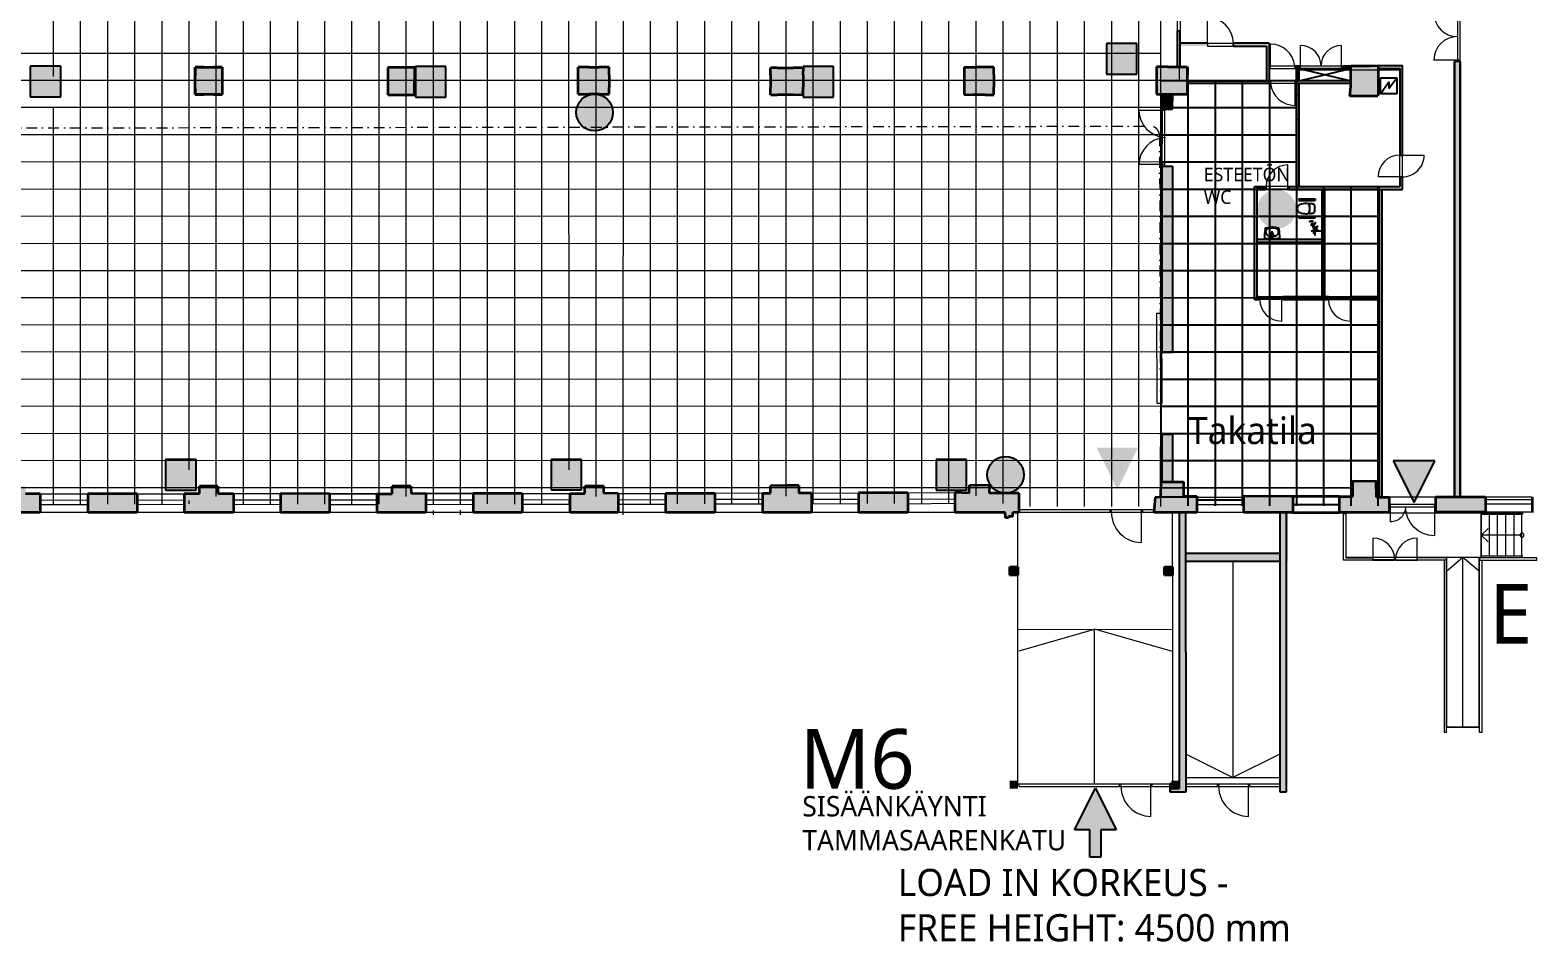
# Model space of a CAD drawing. Header units: millimetres. Extents: x -2569 to 735611, y -420503 to 265310.
# Drawn here: x 97958 to 153488, y -4399 to 29187 of the extents above; entities that cross this region are included whole.
import ezdxf

# ---------------------------------------------------------------- set-up
doc = ezdxf.new("R2010")
doc.units = ezdxf.units.MM
doc.linetypes.add('DASHDOT', pattern=[10, 5, -2.5, 0, -2.5])
for name, color, linetype, lineweight in [('02 dashed', 7, 'DASHDOT', 13), ('02 IKKUNAT', 130, 'Continuous', 13), ('02 KAIDE', 6, 'Continuous', 13), ('02 KANTAVA', 24, 'Continuous', 35), ('02 KANTAVA _väri', 2, 'Continuous', 35), ('02 OVET', 5, 'Continuous', 13), ('02 RAMPPI', 140, 'Continuous', 13), ('02 RAPUT_HISSI', 1, 'Continuous', 5), ('02 SEINALINJA', 151, 'Continuous', 13), ('02 VÄLISEINÄ', 21, 'Continuous', 25), ('02 VÄLISEINÄ _väri', 21, 'Continuous', 25), ('03 Rappukirjain', 7, 'Continuous', 18), ('03 Rappukirjain Tapahtumatila', 1, 'Continuous', 18), ('08 vesipiste', 4, 'Continuous', 9)]:
    doc.layers.add(name, color=color, linetype=linetype, lineweight=lineweight)
doc.layers.add('02 Ruudukko eheä', color=7, linetype='Continuous', lineweight=9, true_color=0x7c7887)
for name, color, linetype in [('02 Ruudukko vaalea', 253, 'Continuous'), ('02 SANITEETTIKALUSTEET', 7, 'Continuous'), ('02 TEKNIIKKA', 1, 'Continuous'), ('03 TEKSTIT', 7, 'Continuous'), ('05 palosammuttimet', 240, 'Continuous'), ('05 Poistumistie', 72, 'Continuous'), ('06 sähkökeskus', 152, 'Continuous'), ('07 tavarat', 40, 'Continuous')]:
    doc.layers.add(name, color=color, linetype=linetype)
doc.styles.get("Standard").update_dxf_attribs({"font": ''})
doc.styles.get('Standard').set_extended_font_data('Roboto')

# ---------------------------------------------------------------- blocks, each defined once
blk = doc.blocks.new('ruudukko')
at = {"layer": '02 Ruudukko eheä'}
for p, q in [((104610, 12615), (104610, 36688)), ((111610, 12616), (111610, 36952)), ((112610, 12337), (112615, 36952)), ((113610, 12342), (113610, 36952)), ((114610, 12344), (114610, 36952)), ((115610, 12343), (115610, 36951)), ((116610, 12343), (116608, 36951)), ((117610, 13600), (117608, 36951)), ((125610, 12632), (125610, 36949)), ((126610, 12362), (126610, 36949)), ((127610, 12363), (127610, 36949)), ((128610, 12367), (128610, 36948)), ((129610, 12366), (129610, 36948)), ((130610, 12368), (130610, 36948)), ((131610, 12376), (131610, 36948)), ((132610, 12650), (132610, 36947)), ((133610, 12358), (133610, 36947)), ((134610, 12247), (134610, 36947)), ((135610, 12247), (135610, 36947)), ((136610, 12246), (136610, 36946)), ((137610, 12246), (137610, 36946)), ((138610, 12256), (138610, 36884)), ((139421, 12246), (139421, 36946)), ((98610, 28088), (98610, 36597)), ((99610, 12334), (99610, 36598)), ((100610, 12333), (100610, 36598)), ((101610, 12336), (101610, 36599)), ((102610, 12336), (102610, 36600)), ((103610, 13599), (103610, 36600)), ((105610, 12345), (105610, 34745)), ((106610, 12341), (106610, 34745)), ((107610, 12339), (107610, 34745)), ((108610, 12339), (108610, 34746)), ((109610, 12339), (109610, 34746)), ((110610, 12339), (110610, 34746)), ((118610, 12623), (118610, 34951)), ((119610, 11941), (119614, 34951)), ((120610, 12347), (120615, 34950)), ((121610, 12350), (121610, 34950)), ((122610, 12349), (122610, 34950)), ((123610, 12349), (123610, 30310)), ((124610, 12349), (124610, 30353)), ((84927, 28958), (139421, 28946)), ((144421, 24035), (144421, 28329)), ((84939, 27959), (139421, 27959)), ((21610, 26958), (139421, 26958)), ((98610, 12337), (98610, 26963)), ((21610, 25958), (139421, 25958)), ((90865, 25957), (139457, 25946)), ((21610, 24974), (139454, 24946)), ((21610, 23974), (139451, 23946)), ((21610, 22974), (139448, 22946)), ((21610, 21974), (139444, 21946)), ((21610, 20946), (139441, 20946)), ((21610, 19946), (139438, 19946)), ((33888, 18971), (139434, 18946)), ((33889, 17971), (139431, 17946)), ((33890, 16971), (139421, 16946)), ((33891, 15971), (139425, 15946)), ((33892, 14971), (139421, 14946)), ((33892, 13971), (139421, 13946)), ((33888, 12971), (139415, 12946)), ((103610, 12346), (103610, 12474)), ((117610, 12343), (117610, 12475)), ((112610, 11941), (112610, 12107)), ((113610, 11941), (113610, 12112))]:
    blk.add_line(p, q, dxfattribs=at)
for points in [[(143319, 28329), (143319, 27929), (140250, 27929), (140114, 27929), (140114, 28452)], [(144419, 28329), (144419, 24035), (148226, 24035), (148226, 28329), (144419, 28329)]]:
    blk.add_lwpolyline(points, dxfattribs=at)
at = {"layer": '02 Ruudukko vaalea'}
for p, q in [((139418, 27946), (144421, 27945)), ((140114, 27946), (143319, 27945)), ((140421, 27929), (140421, 27946)), ((140421, 27929), (140421, 12276)), ((141421, 27929), (141421, 27945)), ((141421, 27929), (141421, 12276)), ((142421, 27929), (142421, 27945)), ((142421, 27929), (142421, 12276)), ((143421, 27929), (143421, 12276)), ((144419, 27945), (144421, 27945)), ((144421, 27929), (144421, 12276)), ((139418, 26946), (144421, 26945)), ((144419, 26945), (144421, 26945)), ((139418, 25946), (144421, 25945)), ((144419, 25945), (144421, 25945)), ((139418, 24946), (144421, 24945)), ((144419, 24945), (144421, 24945)), ((139417, 23946), (147469, 23944)), ((145421, 24035), (145421, 12276)), ((146421, 24035), (146421, 12276)), ((147421, 24035), (147421, 12276)), ((139417, 22946), (147469, 22944)), ((139417, 21946), (147469, 21944)), ((139417, 20946), (147469, 20944)), ((139416, 19946), (147469, 19944)), ((139416, 18946), (147469, 18944)), ((139416, 17946), (147469, 17944)), ((139416, 16946), (147469, 16944)), ((139415, 15946), (147469, 15944)), ((139415, 14946), (147469, 14944)), ((139415, 13946), (147469, 13944)), ((139415, 12946), (146489, 12944))]:
    blk.add_line(p, q, dxfattribs=at)
blk.add_lwpolyline([(139462, 27437), (139414, 12603), (140754, 12603), (140754, 12495), (142464, 12495), (142464, 12631), (144290, 12615), (144290, 12322), (146000, 12329), (146000, 12615), (146489, 12615), (146489, 13184), (147469, 13183), (147469, 24035)], dxfattribs=at)

msp = doc.modelspace()

# ---------------------------------------------------------------- hatches: boundary and pattern name
at = {"layer": '02 KANTAVA _väri'}
for points in [[(105037, 27818), (104036, 27818), (104036, 26818), (105036, 26818)], [(112132, 27812), (111142, 27813), (111139, 26807), (112128, 26808)], [(133477, 27825), (132781, 27821), (132387, 27821), (132384, 27551), (132380, 27091), (132377, 26811), (132781, 26809), (133161, 26807), (133477, 26806), (133477, 27093), (133477, 27553)], [(139883, 27839), (139472, 27839), (139471, 26824), (140614, 26824), (140614, 27839)]]:
    msp.add_hatch(color=256, dxfattribs=at).paths.add_polyline_path(points)
h = msp.add_hatch(color=256, dxfattribs=at)
h.paths.add_polyline_path([(126451, 27541), (126455, 27803), (126090, 27803), (125496, 27803), (125247, 27803), (125247, 27539), (125247, 27079), (125247, 26808), (125496, 26809), (126090, 26810), (126441, 26811), (126445, 27081)])
h.paths.add_polyline_path([(119299, 27529), (119299, 27827), (118934, 27827), (118554, 27827), (118150, 27827), (118150, 27528), (118150, 27068), (118150, 26832), (118554, 26831), (118934, 26830), (119301, 26829), (119300, 27069)])
h = msp.add_hatch(color=256, dxfattribs=at)
h.dxf.hatch_style = 1
h.paths.add_polyline_path([(147634, 27879), (147349, 27876), (146899, 27872), (146629, 27870), (146629, 27106), (146599, 26757), (147627, 26759), (147642, 26824), (147634, 26946)])
h = msp.add_hatch(color=256, dxfattribs=at)
h.paths.add_polyline_path([(101901, 12108), (100078, 12104), (100078, 11415), (101901, 11415)])
h.paths.add_polyline_path([(98331, 12110), (97791, 12104), (97795, 12385), (97098, 12377), (97096, 12103), (96533, 12103), (96533, 11415), (98331, 11415)])
h.paths.add_polyline_path([(94793, 12103), (93002, 12106), (93002, 11414), (94793, 11414)])
h.paths.add_polyline_path([(91255, 12103), (90699, 12109), (90690, 12385), (90004, 12379), (90010, 12101), (89454, 12101), (89454, 11414), (91255, 11414)])
h.paths.add_polyline_path([(87704, 12101), (85891, 12102), (85891, 11414), (87704, 11414)])
h.paths.add_polyline_path([(84151, 12099), (83809, 12105), (83813, 12378), (82682, 12364), (82682, 12118), (82385, 12105), (82385, 11414), (83232, 11414), (84151, 11414)])
h.paths.add_polyline_path([(80635, 12105), (78825, 12111), (78825, 11413), (80635, 11413)])
h.paths.add_polyline_path([(76490, 12376), (75807, 12367), (75794, 12130), (75252, 12123), (75252, 11413), (77072, 11413), (77072, 12108), (76508, 12109)])
h = msp.add_hatch(color=256, dxfattribs=at)
h.paths.add_polyline_path([(134390, 11994), (134393, 12130), (133318, 12130), (133329, 12411), (132573, 12424), (132566, 12130), (132033, 12151), (132033, 11415), (133897, 11415), (133902, 11279), (133902, 11216), (134019, 11216), (134019, 11276), (134169, 11276), (134169, 11415), (134390, 11415)])
h.paths.add_polyline_path([(140962, 12018), (140462, 12018), (140462, 12548), (139626, 12548), (139622, 11990), (139418, 11981), (139375, 11414), (140962, 11413)])
h.paths.add_polyline_path([(105453, 12117), (104876, 12120), (104876, 12387), (104196, 12386), (104198, 12118), (103637, 12118), (103637, 11415), (105453, 11415)])
h.paths.add_polyline_path([(108994, 12110), (107182, 12112), (107182, 11415), (108994, 11415)])
h.paths.add_polyline_path([(112542, 12109), (111997, 12122), (111994, 12389), (111302, 12388), (111303, 12109), (110736, 12109), (110736, 11416), (112542, 11416)])
h.paths.add_polyline_path([(116092, 12115), (114289, 12116), (114289, 11416), (116092, 11416)])
h.paths.add_polyline_path([(119629, 12115), (119095, 12127), (119089, 12400), (118400, 12392), (118398, 12123), (117844, 12123), (117844, 11416), (119629, 11416)])
h.paths.add_polyline_path([(123191, 12121), (121380, 12123), (121380, 11416), (123191, 11416)])
h.paths.add_polyline_path([(126759, 12135), (126291, 12132), (126293, 12411), (125853, 12409), (125238, 12395), (125243, 12124), (124948, 12124), (124948, 11416), (125849, 11417), (126759, 11416)])
h.paths.add_polyline_path([(130307, 12137), (128484, 12139), (128484, 11416), (130307, 11416)])
h = msp.add_hatch(color=256, dxfattribs=at)
h.dxf.hatch_style = 1
h.paths.add_polyline_path([(147560, 12557), (146697, 12571), (146697, 12002), (146208, 12002), (146208, 11418), (148042, 11418), (148042, 11982), (147573, 11982)])
h = msp.add_hatch(color=256, dxfattribs=at)
h.dxf.hatch_style = 1
h.paths.add_polyline_path([(144491, 12006), (142672, 12018), (142672, 11415), (144498, 11416), (144498, 11716), (144491, 11710)])
h = msp.add_hatch(color=256, dxfattribs=at)
h.dxf.hatch_style = 1
h.paths.add_polyline_path([(151595, 11983), (150658, 11980), (150658, 11978), (150452, 11978), (150452, 11979), (149755, 11977), (149755, 11425), (151595, 11425)])
h = msp.add_hatch(color=256, dxfattribs=at)
h.dxf.hatch_style = 1
h.paths.add_polyline_path([(134361, 9415), (134061, 9415), (134061, 9115), (134361, 9115)])
h = msp.add_hatch(color=256, dxfattribs=at)
h.dxf.hatch_style = 1
h.paths.add_polyline_path([(140064, 9415), (139764, 9415), (139764, 9115), (140064, 9115)])
h = msp.add_hatch(color=256, dxfattribs=at)
h.dxf.hatch_style = 1
h.paths.add_polyline_path([(134361, 1545), (134061, 1545), (134061, 1245), (134361, 1245)])
h = msp.add_hatch(color=256, dxfattribs=at)
h.dxf.hatch_style = 1
h.paths.add_polyline_path([(140312, 1545), (140012, 1545), (140012, 1245), (140312, 1245)])
at = {"layer": '02 VÄLISEINÄ _väri'}
h = msp.add_hatch(color=256, dxfattribs=at)
h.dxf.hatch_style = 1
h.paths.add_polyline_path([(140346, 29166), (140246, 29166), (140246, 27839), (140346, 27839)])
h = msp.add_hatch(color=256, dxfattribs=at)
h.dxf.hatch_style = 1
h.paths.add_polyline_path([(141347, 28705), (140346, 28705), (140346, 28598), (141347, 28598)])
h = msp.add_hatch(color=256, dxfattribs=at)
h.dxf.hatch_style = 1
h.paths.add_polyline_path([(143295, 28705), (142303, 28705), (142303, 28598), (143295, 28598)])
h.paths.add_polyline_path([(143295, 28705), (143295, 28598), (143528, 28598), (143528, 27316), (143628, 27316), (143628, 28705)])
h = msp.add_hatch(color=256, dxfattribs=at)
h.dxf.hatch_style = 1
h.paths.add_polyline_path([(144628, 27316), (144628, 27316), (144728, 27316), (144728, 27316)])
h.paths.add_polyline_path([(144627, 27870), (144627, 27316), (144728, 27316), (144728, 27870)])
h = msp.add_hatch(color=256, dxfattribs=at)
h.dxf.hatch_style = 1
h.paths.add_polyline_path([(146338, 27770), (146338, 27870), (146629, 27870), (146629, 27770)])
h = msp.add_hatch(color=256, dxfattribs=at)
h.dxf.hatch_style = 1
h.paths.add_polyline_path([(148534, 27878), (147635, 27878), (147634, 27779), (148434, 27779), (148434, 24583), (148534, 24583), (148534, 25735)])
h = msp.add_hatch(color=256, dxfattribs=at)
h.dxf.hatch_style = 1
h.paths.add_polyline_path([(150658, 28034), (150452, 28034), (150452, 11980), (150658, 11980)])
h = msp.add_hatch(color=256, dxfattribs=at)
h.dxf.hatch_style = 1
h.paths.add_polyline_path([(143458, 27316), (142458, 27316), (142458, 27216), (143458, 27216)])
h.paths.add_polyline_path([(142458, 27316), (141458, 27316), (141458, 27216), (142458, 27216)])
h.paths.add_polyline_path([(141458, 27316), (140614, 27316), (140614, 27216), (141458, 27216)])
h.paths.add_polyline_path([(143628, 27316), (143458, 27316), (143458, 27216), (143628, 27216)])
h = msp.add_hatch(color=256, dxfattribs=at)
h.dxf.hatch_style = 1
h.paths.add_polyline_path([(145629, 27314), (144627, 27316), (144628, 27216), (144628, 23422), (144628, 23422), (148434, 23422), (148434, 23783), (148534, 23783), (148534, 23322), (145677, 23322), (145677, 19270), (145620, 19270), (145577, 19270), (145577, 21377), (143177, 21370), (143176, 21473), (145576, 21475), (145577, 23322), (144354, 23322), (144354, 23422), (144728, 23422), (144728, 27216), (145629, 27214)])
h.paths.add_polyline_path([(146629, 27314), (145731, 27314), (145629, 27314), (145629, 27214), (145731, 27214), (146629, 27214)], flags=17)
h = msp.add_hatch(color=256, dxfattribs=at)
h.dxf.hatch_style = 1
h.paths.add_polyline_path([(140066, 26824), (139670, 26824), (139670, 26273), (140064, 26272)])
h = msp.add_hatch(color=256, dxfattribs=at)
h.dxf.hatch_style = 1
h.paths.add_polyline_path([(140057, 24182), (139670, 24182), (139670, 23718), (140046, 23718), (140046, 23716), (140057, 23716)])
h.paths.add_polyline_path([(140057, 23716), (140046, 23716), (140046, 23718), (139670, 23718), (139670, 21718), (140046, 21718), (140046, 21716), (140057, 21716)])
h.paths.add_polyline_path([(140057, 21716), (140046, 21716), (139670, 21716), (139670, 20718), (140046, 20718), (140046, 20716), (140057, 20716)])
h.paths.add_polyline_path([(140057, 20716), (140046, 20716), (139670, 20718), (139670, 18756), (139676, 17313), (140057, 17311)])
h = msp.add_hatch(color=256, dxfattribs=at)
h.dxf.hatch_style = 1
h.paths.add_polyline_path([(143078, 23422), (143078, 19270), (143178, 19270), (143178, 23422)])
h = msp.add_hatch(color=256, dxfattribs=at)
h.dxf.hatch_style = 1
h.paths.add_polyline_path([(143469, 23422), (143176, 23422), (143176, 23322), (143469, 23322)])
h = msp.add_hatch(color=256, dxfattribs=at)
h.dxf.hatch_style = 1
h.paths.add_polyline_path([(147778, 23322), (147677, 23322), (147677, 11982), (147777, 11982)])
h = msp.add_hatch(color=256, dxfattribs=at)
h.dxf.hatch_style = 1
h.paths.add_polyline_path([(143236, 19370), (143177, 19370), (143178, 19270), (143236, 19270)])
h = msp.add_hatch(color=256, dxfattribs=at)
h.dxf.hatch_style = 1
h.paths.add_polyline_path([(145769, 19370), (144121, 19368), (144121, 19268), (145769, 19270)])
h.paths.add_polyline_path([(145769, 19370), (145769, 19270)])
h = msp.add_hatch(color=256, dxfattribs=at)
h.dxf.hatch_style = 1
h.paths.add_polyline_path([(147677, 19371), (146654, 19369), (146654, 19269), (147677, 19271)])
h.paths.add_polyline_path([(147053, 19372), (147677, 19272)])
h = msp.add_hatch(color=256, dxfattribs=at)
h.dxf.hatch_style = 1
h.paths.add_polyline_path([(140057, 14297), (139670, 14295), (139670, 12548), (140057, 12548)])
h = msp.add_hatch(color=256, dxfattribs=at)
h.dxf.hatch_style = 1
h.paths.add_polyline_path([(144315, 11416), (144015, 11416), (144014, 9915), (140564, 9915), (140565, 11414), (140364, 11413), (140312, 11413), (140312, 1545), (140312, 1245), (140012, 1245), (140012, 1125), (140561, 1125), (140561, 1425), (140561, 1425), (140564, 9612), (144014, 9612), (144315, 9615)])
h = msp.add_hatch(color=256, dxfattribs=at)
h.dxf.hatch_style = 1
h.paths.add_polyline_path([(144262, 9615), (144014, 9615), (144011, 1125), (144264, 1127)])
h = msp.add_hatch(color=256, dxfattribs=at)
h.dxf.hatch_style = 1
h.paths.add_polyline_path([(140012, 1245), (140012, 1425), (139961, 1425), (139961, 1125), (140012, 1125)])
at = {"layer": '05 palosammuttimet'}
for points in [[(119434, 26153, 1), (118084, 26153, 1)], [(134583, 12805, 1), (133233, 12805, 1)]]:
    msp.add_hatch(color=256, dxfattribs=at).paths.add_polyline_path(points)
at = {"layer": '05 Poistumistie'}
h = msp.add_hatch(color=256, dxfattribs=at)
h.paths.add_polyline_path([(138796, 13804), (137260, 13804), (138028, 12268)])
h.paths.add_polyline_path([(138504, 13804), (137497, 13804)], flags=16)
msp.add_hatch(color=256, dxfattribs=at).paths.add_polyline_path([(149733, 13320), (148198, 13320), (148965, 11784)])
at = {"layer": '06 sähkökeskus'}
for points in [[(137625, 27564), (138750, 27564), (138750, 28689), (137625, 28689)], [(97959, 26735), (99084, 26735), (99084, 27860), (97959, 27860)], [(104075, 13371), (102950, 13371), (102950, 12246), (104075, 12246)], [(118283, 13372), (117158, 13372), (117158, 12247), (118283, 12247)], [(132472, 13371), (131347, 13371), (131347, 12246), (132472, 12246)]]:
    msp.add_hatch(color=256, dxfattribs=at).paths.add_polyline_path(points)
h = msp.add_hatch(color=256, dxfattribs=at)
h.paths.add_polyline_path([(112158, 26722), (113283, 26722), (113283, 27847), (112158, 27847)])
h.paths.add_polyline_path([(126445, 26717), (127570, 26717), (127570, 27842), (126445, 27842)])
at = {"layer": '07 tavarat'}
msp.add_hatch(color=256, dxfattribs=at).paths.add_polyline_path([(137217, 1260), (136450, -276), (137017, -276), (137017, -1276), (137417, -1276), (137417, -276), (137985, -276)])
at = {"layer": '08 vesipiste'}
msp.add_hatch(color=256, dxfattribs=at).paths.add_polyline_path([(143190, 22592, 1), (144620, 22592, 1)])

# ---------------------------------------------------------------- linework, layer by layer
at = {"layer": '02 dashed', "ltscale": 80}
for p, q in [((90618, 25574), (139223, 25650)), ((139580, 25317), (139626, 12548))]:
    msp.add_line(p, q, dxfattribs=at)
msp.add_arc((139236, 25307), 343, 1.6485, 92.2821, dxfattribs=at)
at = {"layer": '02 IKKUNAT', "linetype": 'Continuous'}
for p, q in [((98330, 11715), (100077, 11709)), ((98331, 11880), (100077, 11874)), ((101903, 11878), (103638, 11888)), ((101903, 11713), (103639, 11723)), ((105452, 11887), (107182, 11882)), ((105452, 11722), (107181, 11717)), ((108994, 11880), (110736, 11879)), ((108994, 11715), (110736, 11714)), ((112543, 11879), (114290, 11886)), ((112544, 11714), (114290, 11721)), ((116093, 11885), (117845, 11893)), ((116094, 11720), (117846, 11728)), ((119630, 11885), (121381, 11893)), ((119631, 11720), (121382, 11728)), ((124948, 11894), (123192, 11891)), ((124948, 11729), (123192, 11726)), ((126760, 11905), (128484, 11909)), ((126760, 11740), (128485, 11744)), ((130309, 11907), (132035, 11921)), ((130310, 11742), (132037, 11756)), ((140962, 11882), (142672, 11882)), ((140962, 11717), (142672, 11717)), ((153313, 11887), (151595, 11887)), ((153313, 11722), (151595, 11722))]:
    msp.add_line(p, q, dxfattribs=at)
at = {"layer": '02 KAIDE'}
for p, q in [((146365, 11375), (146445, 11375)), ((146365, 9665), (146365, 11375)), ((146445, 11375), (146445, 9745)), ((147433, 9665), (146365, 9665)), ((146445, 9745), (147433, 9745)), ((147433, 9745), (147433, 9665)), ((150155, 9745), (149093, 9745)), ((149093, 9665), (149093, 9745)), ((150155, 9665), (149093, 9665)), ((150075, 9665), (150075, 3312)), ((150155, 9745), (150145, 9745)), ((150155, 3312), (150155, 9745)), ((150155, 9745), (150155, 9665)), ((153488, 9745), (151375, 9745)), ((151375, 9745), (151375, 9665)), ((151375, 3316), (151375, 9665)), ((151375, 9665), (153488, 9665)), ((151455, 9665), (151455, 3316)), ((153488, 9665), (153488, 9745)), ((150155, 3312), (150075, 3312)), ((151455, 3316), (151375, 3316))]:
    msp.add_line(p, q, dxfattribs=at)
at = {"layer": '02 KANTAVA'}
for p, q in [((104036, 27818), (104036, 27504)), ((104345, 27818), (104036, 27818)), ((104036, 26818), (104036, 27818)), ((104036, 27818), (105037, 27818)), ((104345, 27818), (104725, 27817)), ((105037, 27818), (104725, 27818)), ((105037, 27818), (105036, 26818)), ((111142, 27813), (111139, 26807)), ((112132, 27812), (111142, 27813)), ((112128, 26808), (112132, 27812)), ((118554, 27827), (118150, 27827)), ((118150, 27528), (118150, 27827)), ((118554, 27827), (118934, 27827)), ((119299, 27827), (118934, 27827)), ((119299, 27529), (119299, 27827)), ((125247, 27539), (125247, 27803)), ((125496, 27803), (125247, 27803)), ((125496, 27803), (126090, 27803)), ((126455, 27803), (126090, 27803)), ((126451, 27541), (126455, 27803)), ((132387, 27821), (132384, 27551)), ((132387, 27821), (132781, 27821)), ((133477, 27825), (132781, 27821)), ((133477, 27553), (133477, 27825)), ((139472, 27839), (139471, 26824)), ((139883, 27839), (139472, 27839)), ((139883, 27839), (140613, 27839)), ((140613, 27839), (140613, 27548)), ((140614, 26824), (140614, 27839)), ((146629, 27870), (146899, 27873)), ((146629, 27107), (146629, 27870)), ((146899, 27873), (147349, 27877)), ((147349, 27877), (147634, 27879)), ((147634, 27879), (147634, 26947)), ((104036, 26818), (104036, 27504)), ((118150, 27068), (118150, 27528)), ((119299, 27529), (119300, 27069)), ((125247, 27539), (125247, 27079)), ((126451, 27541), (126445, 27081)), ((132384, 27551), (132380, 27091)), ((133477, 27553), (133477, 27093)), ((140614, 26824), (140614, 27548)), ((104036, 27040), (104036, 26818)), ((104036, 26818), (104345, 26818)), ((105036, 26818), (104036, 26818)), ((104725, 26817), (104345, 26818)), ((104725, 26817), (105036, 26818)), ((111139, 26807), (112128, 26808)), ((118150, 26832), (118150, 27068)), ((118150, 26832), (118554, 26831)), ((118934, 26830), (118554, 26831)), ((118934, 26830), (119301, 26829)), ((119301, 26829), (119300, 27069)), ((125247, 26808), (125247, 27079)), ((125247, 26808), (125496, 26809)), ((126090, 26810), (125496, 26809)), ((126090, 26810), (126441, 26811)), ((126441, 26811), (126445, 27081)), ((132380, 27091), (132377, 26811)), ((132377, 26811), (132781, 26809)), ((133161, 26807), (132676, 26809)), ((133161, 26807), (133477, 26806)), ((133477, 26806), (133477, 27093)), ((139471, 26824), (140614, 26824)), ((139496, 26824), (140614, 26824)), ((146599, 26757), (146629, 27107)), ((147627, 26760), (146599, 26757)), ((147642, 26825), (147627, 26760)), ((147634, 26947), (147642, 26825)), ((104876, 12387), (104196, 12386)), ((104198, 12118), (104196, 12386)), ((104876, 12387), (104876, 12120)), ((111994, 12389), (111302, 12388)), ((111303, 12109), (111302, 12388)), ((111994, 12389), (111997, 12122)), ((118398, 12123), (118400, 12392)), ((119089, 12400), (118400, 12392)), ((119089, 12400), (119095, 12127)), ((125853, 12409), (125238, 12395)), ((125243, 12124), (125238, 12395)), ((125243, 12124), (125238, 12395)), ((126293, 12411), (125853, 12409)), ((126293, 12411), (126291, 12132)), ((132566, 12130), (132573, 12424)), ((132566, 12130), (132573, 12424)), ((133329, 12411), (132573, 12424)), ((133318, 12130), (133329, 12411)), ((139626, 12549), (139622, 11990)), ((139626, 12548), (139622, 11990)), ((139626, 12548), (140462, 12548)), ((139626, 12548), (140462, 12548)), ((140462, 12548), (140462, 12018)), ((140462, 12548), (140462, 12018)), ((146697, 12571), (146697, 12002)), ((147560, 12557), (146697, 12571)), ((147573, 11982), (147560, 12557)), ((98331, 12110), (97791, 12104)), ((98331, 12110), (98331, 11415)), ((101901, 12108), (100078, 12104)), ((100078, 12104), (100078, 11415)), ((101901, 12108), (101901, 11415)), ((103637, 12118), (103637, 11415)), ((103637, 12118), (104198, 12118)), ((104876, 12120), (105453, 12117)), ((105453, 12117), (105453, 11415)), ((108994, 12110), (107182, 12112)), ((107182, 12112), (107182, 11415)), ((108994, 12110), (108994, 11415)), ((110736, 12109), (111303, 12109)), ((110736, 12109), (110736, 11416)), ((112542, 12109), (111997, 12122)), ((112542, 12109), (112542, 11416)), ((116092, 12115), (114289, 12116)), ((114289, 12116), (114289, 11416)), ((116092, 12115), (116092, 11416)), ((117844, 12123), (117844, 11416)), ((117844, 12123), (118398, 12123)), ((119629, 12115), (119095, 12127)), ((119629, 12115), (119629, 11416)), ((123191, 12121), (121380, 12123)), ((121380, 12123), (121380, 11416)), ((123191, 12121), (121380, 12123)), ((121380, 12123), (121380, 11416)), ((123191, 12121), (121380, 12123)), ((121380, 12123), (121380, 11416)), ((121380, 12123), (121380, 11416)), ((123191, 12121), (123191, 11416)), ((123191, 12121), (123191, 11416)), ((123191, 12121), (123191, 11416)), ((124948, 12124), (124948, 11416)), ((124948, 12124), (125243, 12124)), ((124948, 12124), (124948, 11416)), ((126759, 12135), (126291, 12132)), ((126759, 12135), (126759, 11416)), ((130307, 12137), (128484, 12139)), ((128484, 12139), (128484, 11416)), ((128484, 12139), (128484, 11416)), ((130307, 12137), (130307, 11416)), ((130307, 12137), (130307, 11416)), ((132566, 12130), (132033, 12151)), ((132033, 12151), (132033, 11415)), ((134393, 12130), (133318, 12130)), ((134393, 12130), (134390, 11994)), ((134390, 11994), (134390, 11415)), ((139418, 11981), (139375, 11422)), ((139418, 11981), (139375, 11413)), ((139418, 11981), (139622, 11990)), ((139418, 11981), (139622, 11990)), ((140462, 12018), (140962, 12018)), ((140462, 12018), (140962, 12018)), ((140962, 12018), (140962, 11413)), ((140962, 12018), (140962, 11413)), ((144498, 12002), (142672, 12018)), ((142672, 12018), (142672, 11414)), ((146208, 12002), (144498, 12002)), ((144498, 12002), (144498, 11415)), ((146208, 12002), (146208, 11416)), ((146208, 12002), (146697, 12002)), ((147573, 11982), (148042, 11982)), ((148042, 11982), (148042, 11418)), ((151595, 11983), (149755, 11977)), ((149755, 11977), (149755, 11425)), ((151595, 11983), (151595, 11425)), ((153313, 11984), (153313, 11421)), ((98331, 11415), (96533, 11415)), ((101901, 11415), (100078, 11415)), ((105453, 11415), (103637, 11415)), ((108994, 11415), (107182, 11415)), ((112542, 11416), (110736, 11416)), ((116092, 11416), (114289, 11416)), ((119629, 11416), (117844, 11416)), ((123191, 11416), (121380, 11416)), ((123191, 11416), (121380, 11416)), ((123191, 11416), (121380, 11416)), ((123191, 11416), (121380, 11416)), ((125849, 11417), (124948, 11416)), ((125849, 11417), (124948, 11416)), ((125849, 11417), (124948, 11416)), ((126759, 11416), (125849, 11417)), ((126759, 11416), (125849, 11417)), ((130307, 11416), (128484, 11416)), ((130307, 11416), (128484, 11416)), ((133897, 11415), (132033, 11415)), ((133897, 11415), (132033, 11415)), ((133897, 11415), (132033, 11415)), ((133902, 11279), (133897, 11415)), ((133902, 11216), (133902, 11279)), ((134019, 11216), (133902, 11216)), ((134169, 11276), (134019, 11276)), ((134019, 11276), (134019, 11216)), ((134390, 11415), (134169, 11415)), ((134169, 11276), (134169, 11415)), ((140962, 11414), (139375, 11413)), ((144498, 11416), (142672, 11415)), ((144498, 11415), (146208, 11416)), ((148042, 11418), (146208, 11418)), ((151595, 11425), (149755, 11425)), ((134061, 9415), (134361, 9415)), ((134061, 9115), (134061, 9415)), ((134061, 9415), (134361, 9415)), ((134061, 9115), (134061, 9415)), ((134061, 9415), (134361, 9415)), ((134061, 9115), (134061, 9415)), ((134361, 9115), (134061, 9115)), ((134361, 9115), (134061, 9115)), ((134361, 9115), (134061, 9115)), ((134361, 9415), (134361, 9115)), ((134361, 9415), (134361, 9115)), ((134361, 9415), (134361, 9115)), ((139764, 9415), (140064, 9415)), ((139764, 9115), (139764, 9415)), ((139764, 9415), (140064, 9415)), ((139764, 9115), (139764, 9415)), ((139764, 9415), (140064, 9415)), ((139764, 9115), (139764, 9415)), ((140064, 9115), (139764, 9115)), ((140064, 9115), (139764, 9115)), ((140064, 9115), (139764, 9115)), ((140064, 9415), (140064, 9115)), ((140064, 9415), (140064, 9115)), ((140064, 9415), (140064, 9115))]:
    msp.add_line(p, q, dxfattribs=at)
at = {"layer": '02 OVET'}
for p, q in [((140246, 29166), (140246, 30986)), ((140346, 30986), (140346, 29166)), ((141347, 28697), (141347, 29653)), ((150558, 29854), (150558, 28034)), ((150658, 28034), (150658, 29854)), ((140346, 29166), (140246, 29166)), ((141347, 28705), (142303, 28705)), ((141347, 28697), (141347, 28598)), ((141347, 28598), (142303, 28598)), ((142303, 28699), (142303, 28598)), ((143673, 27770), (143673, 28670)), ((144778, 27870), (144778, 28625)), ((146288, 27870), (146288, 28625)), ((143673, 27870), (143628, 27870)), ((143673, 27870), (144573, 27870)), ((143673, 27770), (144573, 27770)), ((144627, 27870), (144573, 27870)), ((144627, 27770), (144573, 27770)), ((144728, 27870), (144778, 27870)), ((144778, 27870), (144728, 27870)), ((144728, 27778), (144778, 27778)), ((144778, 27778), (144778, 27870)), ((144778, 27870), (146288, 27870)), ((144778, 27870), (146288, 27870)), ((144778, 27778), (146288, 27778)), ((146288, 27778), (146288, 27870)), ((146288, 27870), (146338, 27870)), ((146288, 27870), (146338, 27870)), ((146338, 27778), (146288, 27778)), ((150558, 28086), (149695, 28086)), ((150658, 28086), (150558, 28086)), ((150558, 28034), (150658, 28034)), ((143673, 27316), (143628, 27316)), ((144573, 27316), (143673, 27316)), ((143673, 27316), (143673, 27216)), ((144573, 27216), (143673, 27216)), ((144573, 27316), (144573, 26416)), ((144627, 27316), (144573, 27316)), ((144627, 27216), (144573, 27216)), ((139670, 26223), (139670, 24182)), ((139770, 26223), (139770, 24327)), ((148434, 23783), (148434, 24583)), ((148434, 24583), (148534, 24583)), ((148534, 24583), (149338, 24583)), ((148534, 23783), (148534, 24583)), ((139670, 24182), (139770, 24182)), ((144312, 23422), (144312, 24223)), ((143511, 23422), (143469, 23422)), ((143469, 23422), (143469, 23322)), ((144312, 23422), (143511, 23422)), ((143511, 23422), (143511, 23322)), ((144354, 23422), (144312, 23422)), ((144312, 23322), (144312, 23422)), ((144354, 23322), (144354, 23422)), ((148434, 23783), (147634, 23783)), ((148434, 23783), (148534, 23783)), ((143469, 23322), (143511, 23322)), ((143511, 23322), (144312, 23322)), ((144312, 23322), (144354, 23322)), ((143236, 19370), (143278, 19370)), ((143236, 19270), (143236, 19370)), ((143278, 19270), (143236, 19270)), ((143278, 19370), (144079, 19370)), ((143278, 19270), (143278, 19370)), ((144079, 19270), (143278, 19270)), ((144079, 19370), (144121, 19370)), ((144079, 19370), (144079, 19270)), ((144121, 19270), (144079, 19270)), ((144079, 19270), (144079, 18469)), ((144121, 19370), (144121, 19270)), ((145769, 19270), (145769, 19370)), ((145811, 19370), (145769, 19370)), ((145811, 19270), (145769, 19270)), ((145811, 19370), (146612, 19370)), ((145811, 19270), (145811, 19370)), ((146612, 19270), (145811, 19270)), ((146612, 19370), (146612, 19270)), ((146654, 19370), (146612, 19370)), ((146654, 19270), (146612, 19270)), ((146612, 19270), (146612, 18469)), ((146654, 19370), (146654, 19270)), ((148045, 11722), (148085, 11722)), ((148045, 11630), (148045, 11722)), ((148085, 11722), (148085, 11630)), ((148085, 11722), (149715, 11722)), ((148085, 11722), (148085, 11630)), ((149715, 11630), (149715, 11722)), ((149715, 11722), (149755, 11722)), ((149715, 11630), (149715, 11722)), ((149755, 11722), (149755, 11630)), ((139375, 11515), (134390, 11515)), ((134390, 11415), (134390, 11515)), ((134390, 11415), (134390, 11515)), ((139375, 11415), (134390, 11415)), ((139375, 11515), (138961, 11515)), ((139375, 11415), (139375, 11515)), ((148085, 11630), (148045, 11630)), ((148085, 11630), (149715, 11630)), ((148085, 11630), (148085, 11070)), ((149755, 11630), (149715, 11630)), ((149715, 11630), (149715, 10560)), ((147453, 9675), (147453, 10475)), ((149073, 9675), (149073, 10475)), ((147443, 9745), (147443, 9665)), ((147453, 9745), (147443, 9745)), ((147453, 9745), (147443, 9745)), ((147443, 9665), (147453, 9665)), ((147443, 9665), (147453, 9665)), ((147443, 9665), (147453, 9665)), ((147453, 9665), (147453, 9745)), ((148253, 9675), (147453, 9675)), ((147453, 9665), (148243, 9665)), ((148243, 9665), (148243, 9745)), ((148243, 9745), (148253, 9745)), ((148253, 9665), (148243, 9665)), ((148253, 9745), (148253, 9665)), ((148253, 9745), (148253, 9665)), ((148283, 9745), (148273, 9745)), ((148273, 9745), (148273, 9665)), ((148273, 9745), (148273, 9665)), ((148273, 9675), (149073, 9675)), ((148273, 9665), (148283, 9665)), ((148283, 9665), (148283, 9745)), ((148283, 9665), (149073, 9665)), ((149083, 9745), (149073, 9745)), ((149073, 9665), (149083, 9665)), ((149083, 9665), (149083, 9745)), ((134411, 1325), (134411, 1425)), ((134411, 1425), (139962, 1425)), ((134411, 1325), (139962, 1325)), ((138112, 1325), (138112, 1425)), ((138162, 1325), (138162, 1425)), ((139262, 225), (139262, 1425)), ((139312, 1325), (139312, 1425)), ((139962, 1325), (139962, 1425)), ((140561, 1325), (140561, 1425)), ((140561, 1325), (144011, 1325)), ((140561, 1425), (144011, 1425)), ((141712, 1325), (141712, 1425)), ((141762, 1325), (141762, 1425)), ((142862, 225), (142862, 1425)), ((142912, 1325), (142912, 1425))]:
    msp.add_line(p, q, dxfattribs=at)
at = {"layer": '02 OVET', "lineweight": 13}
for p, q in [((143628, 27770), (143673, 27770)), ((144573, 27870), (144573, 27770)), ((143628, 27216), (143673, 27216))]:
    msp.add_line(p, q, dxfattribs=at)
at = {"layer": '02 OVET', "ltscale": 20}
for p, q in [((144628, 26811), (144728, 26811)), ((139770, 26223), (138817, 26223)), ((139770, 26223), (138817, 26223)), ((139670, 26273), (139670, 26223)), ((139670, 26273), (139670, 26223)), ((139770, 26273), (139770, 26223)), ((139770, 26273), (139770, 26223)), ((144628, 25903), (144728, 25903)), ((148434, 24583), (148534, 24583)), ((139770, 24234), (138817, 24234)), ((139670, 24327), (139670, 24275)), ((139670, 24234), (139670, 24182)), ((139770, 24327), (139770, 24234)), ((139770, 24234), (139770, 24182)), ((148434, 23783), (148534, 23783)), ((145808, 19270), (146608, 19270)), ((139493, 15447), (139481, 18757)), ((139481, 18757), (139671, 18756)), ((139683, 15446), (139670, 18756)), ((139493, 15447), (139683, 15446))]:
    msp.add_line(p, q, dxfattribs=at)
at = {"layer": '02 OVET', "linetype": 'Continuous'}
for p, q in [((137761, 11415), (137761, 11515)), ((137811, 11415), (137811, 11515)), ((138911, 10315), (138911, 11515)), ((138961, 11415), (138961, 11515))]:
    msp.add_line(p, q, dxfattribs=at)
at = {"layer": '02 OVET'}
for centre, radius, start, end in [((141347, 28697), 956, 0.1278, 90), ((150558, 29812), 863, 180, 270), ((150558, 28086), 863, 90, 180), ((143669, 27759), 911, 6.9935, 89.7379), ((144578, 27328), 912, 187.0376, 269.6953), ((148434, 23783), 800, 90, 180), ((148538, 24583), 800, 269.7505, 359.9996), ((144312, 23422), 801, 90, 180), ((144079, 19270), 801, 180, 270), ((146612, 19270), 801, 180, 270), ((138911, 11415), 1100, 180, 270), ((147453, 9675), 800, 0, 90), ((149073, 9675), 800, 90, 180), ((139262, 1325), 1100, 180, 270), ((142862, 1325), 1100, 180, 270)]:
    msp.add_arc(centre, radius, start, end, dxfattribs=at)
at = {"layer": '02 OVET', "ltscale": 20}
for centre, radius, start, end in [((139855, 26263), 1038, 182.2408, 265.3417), ((139844, 24204), 1028, 94.1234, 178.2933)]:
    msp.add_arc(centre, radius, start, end, dxfattribs=at)
at = {"layer": '02 OVET'}
for centre, major_axis, start_param, end_param in [((144778, 27870), (-534, 534), 3.926991, 5.497787), ((146288, 27870), (534, 534), 0.785398, 2.356194)]:
    msp.add_ellipse(centre, major_axis=major_axis, ratio=1, start_param=start_param, end_param=end_param, dxfattribs=at)
at = {"layer": '02 OVET', "extrusion": (0, 0, -1)}
for centre, major_axis, start_param, end_param in [((148085, 11630), (-396, 396), 2.356194, 3.926991), ((149715, 11630), (-757, 757), 3.926991, 5.497787)]:
    msp.add_ellipse(centre, major_axis=major_axis, ratio=1, start_param=start_param, end_param=end_param, dxfattribs=at)
at = {"layer": '02 RAMPPI'}
for p, q in [((134364, 1426), (134364, 11415)), ((140064, 9415), (140064, 11413)), ((140555, 9611), (144011, 9611)), ((142289, 9615), (142287, 1661)), ((150165, 3505), (150165, 9755)), ((150765, 9755), (150165, 9255)), ((151365, 9755), (150165, 9755)), ((150765, 3505), (150765, 9755)), ((151365, 9255), (150765, 9755)), ((151365, 3505), (151365, 9755)), ((140064, 9115), (140064, 1425)), ((134364, 7115), (140063, 7113)), ((134412, 6324), (137187, 7114)), ((137187, 1425), (137187, 7114)), ((140064, 6295), (137187, 7114)), ((151375, 3499), (150155, 3500)), ((151365, 3505), (150165, 3505)), ((140561, 2516), (142287, 1661)), ((144012, 2516), (142287, 1661)), ((134364, 1426), (140064, 1425)), ((140555, 1661), (144011, 1661))]:
    msp.add_line(p, q, dxfattribs=at)
at = {"layer": '02 RAPUT_HISSI'}
for p, q in [((151424, 11410), (152955, 11410)), ((151440, 11350), (151424, 11350)), ((151440, 11410), (151440, 9755)), ((151440, 11350), (151440, 11410)), ((152955, 11350), (151440, 11350)), ((151741, 9815), (151741, 11350)), ((152041, 9815), (152041, 11350)), ((152341, 9815), (152341, 11350)), ((152639, 11350), (152639, 9815)), ((152939, 11410), (152939, 11350)), ((152939, 9815), (152939, 11350)), ((152955, 11410), (152955, 11350)), ((151439, 10582), (151689, 10832)), ((151739, 10582), (151439, 10582)), ((151689, 10332), (151439, 10582)), ((152639, 10582), (151739, 10582)), ((152939, 10582), (152639, 10582)), ((151424, 9755), (152955, 9755)), ((152955, 9815), (151440, 9815)), ((152939, 9755), (152939, 9815)), ((152955, 9755), (152955, 9815))]:
    msp.add_line(p, q, dxfattribs=at)
msp.add_lwpolyline([(146455, 11410), (151424, 11405), (151424, 9755), (146455, 9755)], close=True, dxfattribs=at)
for start, end in [(90, 270), (270, 90)]:
    msp.add_arc((152939, 10582), 75, start, end, dxfattribs=at)
at = {"layer": '02 SANITEETTIKALUSTEET'}
for p, q in [((144716, 22967), (145316, 22967)), ((144716, 22967), (144716, 22917)), ((144716, 22967), (145316, 22967)), ((144716, 22917), (145316, 22917)), ((144716, 22917), (145316, 22917)), ((144875, 22967), (144875, 22917)), ((144875, 22967), (144875, 22917)), ((145123, 22794), (145063, 22794)), ((145316, 22917), (145316, 22967)), ((145316, 22967), (145316, 22917)), ((144716, 22317), (145316, 22317)), ((144716, 22317), (144716, 22267)), ((144716, 22317), (145316, 22317)), ((144716, 22267), (145316, 22267)), ((144716, 22267), (145316, 22267)), ((144875, 22267), (144875, 22317)), ((144875, 22267), (144875, 22317)), ((145123, 22435), (145063, 22435)), ((145103, 22715), (145103, 22522)), ((145316, 22267), (145316, 22317)), ((145316, 22267), (145316, 22317)), ((143682, 21703), (143782, 21703)), ((143732, 21553), (143732, 21778)), ((145565, 21783), (145165, 21783)), ((145253, 21880), (145253, 21680)), ((145310, 21918), (145310, 21618)), ((145465, 21783), (145392, 21841)), ((144005, 21503), (143459, 21503)), ((143657, 21653), (143807, 21653))]:
    msp.add_line(p, q, dxfattribs=at)
for centre, radius in [((145126, 22136), 14.6), ((143732, 21553), 13.9)]:
    msp.add_circle(centre, radius, dxfattribs=at)
for centre, radius, start, end in [((144998, 22087), 718, 91.5081, 109.512), ((145000, 22658), 149, 62.6296, 98.3072), ((145026, 22730), 73.6, 41.1436, 55.6019), ((144980, 22710), 123, 2.2435, 34.1248), ((145124, 22774), 20, 87.4071, 190.0591), ((144225, 22615), 893, 0, 10.0591), ((145096, 22169), 626, 74.4337, 87.4071), ((145253, 22733), 40, 13.7116, 74.4337), ((144867, 22617), 210, 152.8821, 180.711), ((144868, 22612), 211, 179.3747, 206.9913), ((144797, 22622), 147, 105.3839, 142.3772), ((144799, 22609), 150, 218.1392, 254.2627), ((144998, 23142), 718, 250.488, 268.4919), ((145000, 22571), 149, 261.6928, 297.0279), ((145026, 22499), 73.6, 304.3981, 318.8564), ((144980, 22519), 123, 325.8752, 1.5009), ((144225, 22615), 893, 349.9409, 0), ((145124, 22455), 20, 169.9409, 272.5929), ((145096, 23060), 626, 272.5929, 285.5663), ((145253, 22496), 40, 285.5663, 346.2884), ((144768, 22615), 540, 0, 13.7116), ((144768, 22615), 540, 346.2884, 0), ((145997, 21562), 2545, 173.3674, 181.1711), ((143514, 21851), 45.7, 101.1992, 174.1516), ((143643, 21747), 149, 162.45, 204.6073), ((143605, 21766), 107, 120.2513, 166.9655), ((143785, 20552), 1373, 92.9816, 101.8053), ((143664, 21797), 193, 215.5846, 236.5617), ((143628, 21736), 145, 118.977, 122.2757), ((143675, 21657), 236, 103.7793, 119.7482), ((143732, 21192), 704, 89.9928, 99.2296), ((143726, 21287), 637, 87.1436, 91.1482), ((143732, 21192), 704, 89.9928, 90.1523), ((143732, 21192), 704, 89.9928, 90.1523), ((143732, 21192), 704, 89.8477, 90.0072), ((143732, 21192), 704, 80.7704, 90.0072), ((143732, 21192), 704, 89.8477, 90.0072), ((143679, 20552), 1373, 78.1843, 86.6726), ((143789, 21657), 236, 60.2518, 76.2207), ((143836, 21736), 145, 57.7243, 61.023), ((143799, 21797), 193, 303.4383, 324.4154), ((143859, 21766), 107, 13.0345, 59.7487), ((143821, 21747), 149, 335.3927, 17.55), ((143950, 21851), 45.7, 5.8484, 78.8008), ((141467, 21562), 2545, 358.8289, 6.6326), ((143459, 21510), 7, 176.0548, 270), ((143671, 21840), 234, 241.023, 257.0807), ((143732, 22307), 704, 260.7704, 270.0072), ((143732, 22307), 704, 269.9928, 279.2296), ((143793, 21840), 234, 282.9193, 298.977), ((144005, 21510), 7, 270, 3.9452)]:
    msp.add_arc(centre, radius, start, end, dxfattribs=at)
at = {"layer": '02 SANITEETTIKALUSTEET', "end_tangent": (0.110351, 0.993893)}
msp.add_spline([(145392, 21841), (145354, 21868), (145417, 21957), (145245, 21912), (145331, 22098), (145177, 21985), (145226, 22147), (145126, 22136)], degree=3, dxfattribs=at)
at = {"layer": '02 SEINALINJA'}
for p, q in [((98331, 12110), (100185, 12104)), ((101901, 12108), (103637, 12108)), ((107183, 12112), (105427, 12109)), ((105453, 12117), (107182, 12112)), ((110737, 12109), (108981, 12106)), ((108994, 12110), (110736, 12109)), ((114289, 12116), (112533, 12114)), ((112542, 12109), (114289, 12116)), ((116092, 12115), (117844, 12115)), ((119629, 12115), (121380, 12123)), ((124948, 12124), (123192, 12121)), ((126760, 12135), (128484, 12139)), ((130307, 12137), (132033, 12151)), ((140962, 11978), (142672, 11978)), ((140962, 11978), (142672, 11978)), ((146208, 12002), (144498, 12002)), ((146208, 12002), (144498, 12002)), ((149762, 11978), (148044, 11978)), ((153313, 11983), (151595, 11983)), ((124948, 11416), (123191, 11416)), ((128484, 11416), (126759, 11416)), ((132033, 11415), (130307, 11416)), ((142672, 11415), (140962, 11414)), ((144498, 11415), (146208, 11416)), ((153313, 11427), (151595, 11425)), ((144011, 9917), (144011, 9613))]:
    msp.add_line(p, q, dxfattribs=at)
at = {"layer": '02 SEINALINJA', "linetype": 'Continuous'}
for p, q in [((100078, 11415), (98331, 11415)), ((103637, 11415), (101901, 11415)), ((107182, 11415), (105453, 11415)), ((110736, 11416), (108994, 11415)), ((114289, 11416), (112542, 11416)), ((117844, 11416), (116092, 11416)), ((121380, 11416), (119629, 11416))]:
    msp.add_line(p, q, dxfattribs=at)
at = {"layer": '02 TEKNIIKKA', "ltscale": 30}
for p, q in [((144727, 27318), (146628, 27770)), ((144727, 27770), (146629, 27318))]:
    msp.add_line(p, q, dxfattribs=at)
at = {"layer": '02 TEKNIIKKA'}
for p, q in [((144727, 27318), (144727, 27770)), ((144727, 27770), (146628, 27770)), ((146628, 27770), (146629, 27318)), ((146629, 27318), (144727, 27318)), ((147727, 27435), (148327, 27435)), ((147727, 26835), (147727, 27435)), ((147727, 26835), (148027, 27287)), ((148027, 27038), (148327, 27435)), ((148027, 27287), (148027, 27038)), ((148327, 27435), (148327, 26835)), ((148327, 26835), (147727, 26835))]:
    msp.add_line(p, q, dxfattribs=at)
at = {"layer": '02 VÄLISEINÄ'}
for p, q in [((140246, 27839), (140246, 29166)), ((140246, 29166), (140346, 29166)), ((140346, 27839), (140346, 29166)), ((141347, 28705), (140346, 28705)), ((143628, 28705), (142303, 28705)), ((143625, 28705), (142303, 28705)), ((142303, 28705), (142303, 28705)), ((142303, 28599), (142303, 28705)), ((142303, 28599), (143528, 28598)), ((143528, 28598), (143528, 27316)), ((143628, 28705), (143628, 27316)), ((140246, 27839), (140346, 27839)), ((144626, 27870), (144728, 27870)), ((144626, 27770), (144728, 27770)), ((144627, 27318), (144627, 27870)), ((144727, 27318), (144727, 27770)), ((144728, 27870), (144728, 27770)), ((146338, 27870), (146338, 27770)), ((146338, 27870), (146628, 27870)), ((146338, 27870), (146629, 27870)), ((146338, 27770), (146628, 27770)), ((146629, 27870), (146628, 27770)), ((147634, 27879), (148534, 27879)), ((147634, 27779), (147634, 27879)), ((147634, 27779), (148434, 27779)), ((148434, 27779), (148434, 24583)), ((148534, 24583), (148534, 27879)), ((150452, 28034), (150452, 11978)), ((150452, 11978), (150452, 28034)), ((150658, 28034), (150452, 28034)), ((150658, 11978), (150658, 28034)), ((150658, 28034), (150658, 11978)), ((140614, 27316), (143628, 27316)), ((140614, 27216), (140614, 27316)), ((143628, 27216), (140614, 27216)), ((143628, 27216), (143628, 27316)), ((144627, 27318), (144628, 27216)), ((146629, 27316), (144627, 27316)), ((146629, 27216), (144628, 27216)), ((144628, 23422), (144628, 27216)), ((144728, 23422), (144728, 27216)), ((146629, 27316), (146629, 27216)), ((140064, 26272), (140066, 26824)), ((148434, 24583), (148534, 24583)), ((139670, 24182), (140057, 24182)), ((143078, 19270), (143076, 23422)), ((143076, 23422), (143469, 23422)), ((143178, 19270), (143176, 23422)), ((143469, 23422), (143469, 23322)), ((144354, 23322), (144354, 23422)), ((144354, 23422), (148434, 23422)), ((148434, 23783), (148434, 23422)), ((148434, 23783), (148534, 23783)), ((148534, 23322), (148534, 23783)), ((143176, 23322), (143469, 23322)), ((144354, 23322), (148534, 23322)), ((145577, 21478), (145577, 23322)), ((145677, 19270), (145677, 23322)), ((147678, 23322), (147677, 11983)), ((147778, 23322), (147777, 11983)), ((145577, 21377), (143175, 21370)), ((145577, 21478), (143176, 21470)), ((145577, 19270), (145577, 21478)), ((143236, 19270), (143236, 19370)), ((144121, 19370), (144121, 19270)), ((145769, 19270), (145769, 19370)), ((146654, 19370), (146654, 19270)), ((147777, 11983), (147677, 11983)), ((150658, 11978), (150452, 11978)), ((140306, 11412), (140306, 1246)), ((140560, 1126), (140554, 11414)), ((144011, 11416), (144011, 1126)), ((144262, 1126), (144262, 11416)), ((140555, 9917), (144011, 9917)), ((144011, 9613), (140555, 9611)), ((140013, 1425), (139962, 1425)), ((139962, 1425), (139962, 1126)), ((139962, 1126), (140560, 1126)), ((140013, 1425), (140013, 1246)), ((140013, 1246), (140306, 1246)), ((144011, 1126), (144262, 1126))]:
    msp.add_line(p, q, dxfattribs=at)
at = {"layer": '02 VÄLISEINÄ', "ltscale": 20}
for p, q in [((139670, 26824), (139670, 26273)), ((139672, 26831), (140066, 26829)), ((139670, 26273), (140064, 26272)), ((139670, 24182), (139670, 17313)), ((140057, 24182), (140057, 17311)), ((143078, 19270), (143236, 19270)), ((143177, 19370), (143236, 19370)), ((144121, 19370), (145577, 19370)), ((144121, 19270), (145769, 19270)), ((145677, 19370), (145769, 19370)), ((146654, 19370), (147677, 19370)), ((146654, 19270), (147677, 19270)), ((140057, 17311), (139670, 17313)), ((140057, 14297), (139670, 14295)), ((139670, 14295), (139670, 12548)), ((140057, 14297), (140057, 12548)), ((140057, 12548), (139670, 12546)), ((140554, 11414), (140306, 11412)), ((144262, 11416), (144011, 11416))]:
    msp.add_line(p, q, dxfattribs=at)
at = {"layer": '05 palosammuttimet'}
for centre in [(118759, 26153), (133908, 12805)]:
    msp.add_circle(centre, 675, dxfattribs=at)
at = {"layer": '05 Poistumistie'}
for p, q in [((149733, 13320), (148198, 13320)), ((148198, 13320), (148965, 11784)), ((148965, 11784), (149733, 13320))]:
    msp.add_line(p, q, dxfattribs=at)
at = {"layer": '06 sähkökeskus'}
for p, q in [((138750, 28689), (137625, 28689)), ((137625, 28689), (137625, 27564)), ((138750, 27564), (138750, 28689)), ((99084, 27860), (97959, 27860)), ((97959, 27860), (97959, 26735)), ((99084, 26735), (99084, 27860)), ((113283, 27847), (112158, 27847)), ((112158, 27847), (112158, 26722)), ((113283, 26722), (113283, 27847)), ((127570, 27842), (126445, 27842)), ((126445, 27842), (126445, 26717)), ((127570, 26717), (127570, 27842)), ((137625, 27564), (138750, 27564)), ((97959, 26735), (99084, 26735)), ((112158, 26722), (113283, 26722)), ((126445, 26717), (127570, 26717)), ((104075, 13371), (102950, 13371)), ((102950, 13371), (102950, 12246)), ((104075, 12246), (104075, 13371)), ((118283, 13372), (117158, 13372)), ((117158, 13372), (117158, 12247)), ((118283, 12247), (118283, 13372)), ((132472, 13371), (131347, 13371)), ((131347, 13371), (131347, 12246)), ((132472, 12246), (132472, 13371)), ((102950, 12246), (104075, 12246)), ((117158, 12247), (118283, 12247)), ((131347, 12246), (132472, 12246))]:
    msp.add_line(p, q, dxfattribs=at)
at = {"layer": '07 tavarat'}
for p, q in [((136450, -276), (137217, 1260)), ((137217, 1260), (137985, -276)), ((137017, -276), (136450, -276)), ((137017, -1276), (137017, -276)), ((137985, -276), (137417, -276)), ((137417, -276), (137417, -1276)), ((137417, -1276), (137017, -1276))]:
    msp.add_line(p, q, dxfattribs=at)

# ---------------------------------------------------------------- block references
at = {"layer": '02 Ruudukko eheä'}
msp.add_blockref('ruudukko', (208, -613), dxfattribs=at)

# ---------------------------------------------------------------- texts
at = {"layer": '02 Ruudukko eheä', "insert": (129935, -1712), "char_height": 1000, "attachment_point": 1}
msp.add_mtext_dynamic_manual_height_columns('{\\C0;LOAD IN KORKEUS -\\PFREE HEIGHT: 4500 mm}', width=23763.83, gutter_width=12.5, heights=[0], dxfattribs=at)
at = {"layer": '03 Rappukirjain', "color": 7, "lineweight": 100}
msp.add_text('E', height=2200, dxfattribs=at).set_placement((151724, 6586))
at = {"layer": '03 Rappukirjain Tapahtumatila', "lineweight": 100}
msp.add_text('M6', height=2200, dxfattribs=at).set_placement((126322, 1239))
at = {"layer": '03 TEKSTIT', "attachment_point": 1}
for s, width, gutter_width, heights, insert, char_height in [('\\pxt28;ESTEETÖN\\PWC', 5425.1, 5000, [2709], (141212, 24120), 500), ('\\A1;Takatila', 6472.58, 3000, [0], (140629, 14938), 1000), ('SISÄÄNKÄYNTI\\PTAMMASAARENKATU', 6821.71, 5000, [0], (126415, 972), 750)]:
    msp.add_mtext_dynamic_manual_height_columns(s, width=width, gutter_width=gutter_width, heights=heights, dxfattribs=dict(at, insert=insert, char_height=char_height))

doc.saveas('drawing.dxf')
